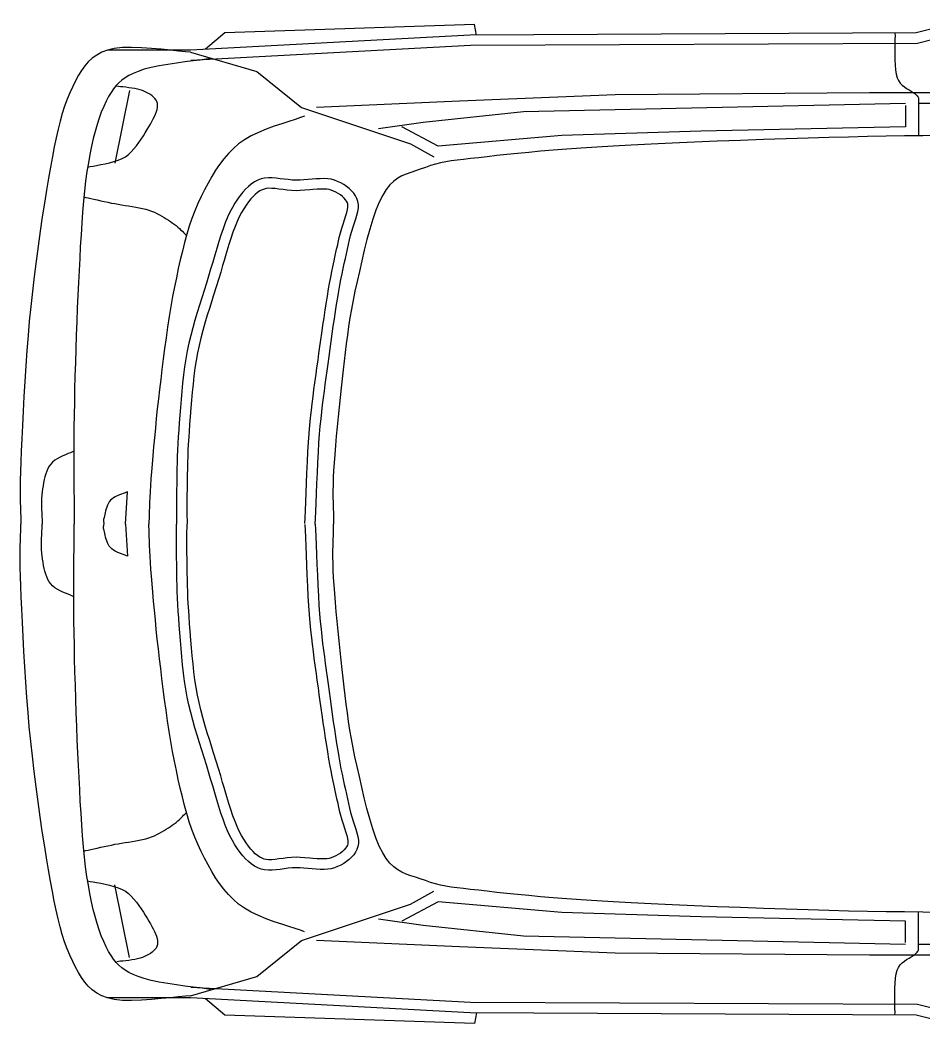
# Model space of a CAD drawing. Header units: millimetres. Extents: x -3289.36 to -3286.25, y 1846.98 to 1848.54.
# Drawn here: x -3289.358 to -3288.062, y 1847.035 to 1848.48 of the extents above; entities that cross this region are included whole.
import ezdxf

# ---------------------------------------------------------------- set-up
doc = ezdxf.new("R2010")
doc.units = ezdxf.units.MM
doc.header["$LTSCALE"] = 10
doc.layers.add('Veículos', color=2, linetype='Continuous')

msp = doc.modelspace()

# ---------------------------------------------------------------- linework, layer by layer
at = {"layer": 'Veículos'}
for p, q in [((-3289.2009, 1848.3787), (-3289.2223, 1848.2747)), ((-3287.2323, 1848.3586), (-3288.0699, 1848.3604)), ((-3289.207, 1847.7572), (-3289.204, 1847.8035)), ((-3289.207, 1847.7572), (-3289.204, 1847.711)), ((-3289.2009, 1847.1357), (-3289.2223, 1847.2398)), ((-3287.2323, 1847.1559), (-3288.0699, 1847.1541))]:
    msp.add_line(p, q, dxfattribs=at)
at = {"layer": 'Veículos', "flags": 128}
for points in [[(-3287.3059, 1848.4614), (-3287.8986, 1848.4583), (-3287.9292, 1848.4767), (-3287.9659, 1848.4797), (-3288.0118, 1848.4767), (-3288.073, 1848.4614), (-3288.7125, 1848.4583), (-3289.1134, 1848.4369), (-3289.2327, 1848.4369)], [(-3288.7034, 1848.4583), (-3288.7064, 1848.4736), (-3289.0644, 1848.4614), (-3289.092, 1848.438)], [(-3287.3059, 1848.4464), (-3287.9027, 1848.4433), (-3287.9339, 1848.462), (-3287.966, 1848.4647), (-3288.0095, 1848.4618), (-3288.0711, 1848.4464), (-3288.7121, 1848.4433), (-3289.113, 1848.4219)], [(-3288.1036, 1848.4612), (-3288.1035, 1848.4572), (-3288.1036, 1848.4519), (-3288.1037, 1848.4454), (-3288.1038, 1848.4383), (-3288.1038, 1848.4307), (-3288.1037, 1848.423), (-3288.1034, 1848.4154), (-3288.1028, 1848.4084), (-3288.1018, 1848.4022), (-3288.1005, 1848.3971), (-3288.0987, 1848.393), (-3288.0962, 1848.3895), (-3288.0933, 1848.3865), (-3288.0901, 1848.3839), (-3288.0868, 1848.3816), (-3288.0834, 1848.3796), (-3288.0802, 1848.3778), (-3288.0773, 1848.3761), (-3288.0749, 1848.3744), (-3288.073, 1848.3726), (-3288.0717, 1848.3711), (-3288.0708, 1848.3699), (-3288.0702, 1848.3691), (-3288.0699, 1848.3685), (-3288.0697, 1848.3679), (-3288.0698, 1848.3672), (-3288.0699, 1848.3662), (-3288.07, 1848.3648), (-3288.07, 1848.3629), (-3288.0699, 1848.3604), (-3288.0698, 1848.3569), (-3288.0697, 1848.3525), (-3288.0697, 1848.3475), (-3288.0697, 1848.342), (-3288.0697, 1848.3363), (-3288.0697, 1848.3308), (-3288.0698, 1848.3255), (-3288.0698, 1848.3207), (-3288.0698, 1848.3168), (-3288.0699, 1848.3138)], [(-3289.1134, 1848.4338), (-3289.1208, 1848.4343), (-3289.1307, 1848.4353), (-3289.1425, 1848.4365), (-3289.1557, 1848.4379), (-3289.1697, 1848.4392), (-3289.184, 1848.4401), (-3289.198, 1848.4406), (-3289.2111, 1848.4403), (-3289.2229, 1848.4392), (-3289.2327, 1848.4369), (-3289.2409, 1848.4336), (-3289.2481, 1848.4297), (-3289.2544, 1848.4252), (-3289.2601, 1848.42), (-3289.2652, 1848.4141), (-3289.2699, 1848.4077), (-3289.2742, 1848.4006), (-3289.2783, 1848.3929), (-3289.2824, 1848.3846), (-3289.2866, 1848.3757), (-3289.2906, 1848.3663), (-3289.2942, 1848.3564), (-3289.2976, 1848.3461), (-3289.3006, 1848.3351), (-3289.3035, 1848.3235), (-3289.3063, 1848.3111), (-3289.3089, 1848.298), (-3289.3116, 1848.284), (-3289.3143, 1848.2691), (-3289.3172, 1848.2533), (-3289.3201, 1848.2361), (-3289.3231, 1848.2175), (-3289.3261, 1848.1978), (-3289.3291, 1848.1771), (-3289.3321, 1848.1557), (-3289.3349, 1848.134), (-3289.3377, 1848.1121), (-3289.3402, 1848.0904), (-3289.3426, 1848.069), (-3289.3447, 1848.0483), (-3289.3466, 1848.0274), (-3289.3483, 1848.0059), (-3289.3499, 1847.9839), (-3289.3513, 1847.9618), (-3289.3526, 1847.94), (-3289.3537, 1847.9188), (-3289.3547, 1847.8985), (-3289.3555, 1847.8794), (-3289.3563, 1847.8619), (-3289.357, 1847.8463), (-3289.3574, 1847.8324), (-3289.3577, 1847.8198), (-3289.3578, 1847.8085), (-3289.3578, 1847.7983), (-3289.3577, 1847.7891), (-3289.3575, 1847.781), (-3289.3573, 1847.7739), (-3289.3571, 1847.7675), (-3289.357, 1847.762), (-3289.357, 1847.7572)], [(-3289.0846, 1848.4246), (-3289.0911, 1848.4237), (-3289.0997, 1848.4225), (-3289.11, 1848.4213), (-3289.1215, 1848.4198), (-3289.1338, 1848.4181), (-3289.1462, 1848.4163), (-3289.1584, 1848.4142), (-3289.1699, 1848.4118), (-3289.1801, 1848.4092), (-3289.1887, 1848.4063), (-3289.1957, 1848.4032), (-3289.2018, 1848.4002), (-3289.2073, 1848.3971), (-3289.2121, 1848.3937), (-3289.2164, 1848.39), (-3289.2203, 1848.3859), (-3289.224, 1848.3813), (-3289.2275, 1848.3761), (-3289.231, 1848.3702), (-3289.2346, 1848.3634), (-3289.2381, 1848.356), (-3289.2415, 1848.3479), (-3289.2446, 1848.3393), (-3289.2476, 1848.33), (-3289.2504, 1848.3202), (-3289.2531, 1848.3098), (-3289.2555, 1848.2989), (-3289.2579, 1848.2873), (-3289.26, 1848.2752), (-3289.2621, 1848.2625), (-3289.264, 1848.249), (-3289.2656, 1848.2348), (-3289.2671, 1848.22), (-3289.2684, 1848.2045), (-3289.2695, 1848.1884), (-3289.2706, 1848.172), (-3289.2716, 1848.1552), (-3289.2725, 1848.1381), (-3289.2734, 1848.1208), (-3289.2743, 1848.1033), (-3289.2752, 1848.0855), (-3289.276, 1848.0668), (-3289.2768, 1848.0476), (-3289.2775, 1848.0281), (-3289.2782, 1848.0083), (-3289.2787, 1847.9886), (-3289.2793, 1847.969), (-3289.2797, 1847.9499), (-3289.2801, 1847.9314), (-3289.2805, 1847.9136), (-3289.2807, 1847.8959), (-3289.2808, 1847.8777), (-3289.2809, 1847.8593), (-3289.2809, 1847.8412), (-3289.2808, 1847.8236), (-3289.2807, 1847.8069), (-3289.2806, 1847.7916), (-3289.2805, 1847.778), (-3289.2805, 1847.7664), (-3289.2805, 1847.7572)], [(-3289.1134, 1848.4338), (-3289.0185, 1848.4063), (-3288.9543, 1848.3543), (-3288.7982, 1848.3022), (-3288.7646, 1848.2839)], [(-3289.2611, 1848.2689), (-3289.2577, 1848.2697), (-3289.2534, 1848.2705), (-3289.2482, 1848.2714), (-3289.2423, 1848.2725), (-3289.2361, 1848.2737), (-3289.2298, 1848.2752), (-3289.2234, 1848.2769), (-3289.2174, 1848.2789), (-3289.2118, 1848.2812), (-3289.207, 1848.2839), (-3289.2027, 1848.2871), (-3289.1986, 1848.2908), (-3289.1947, 1848.295), (-3289.1911, 1848.2994), (-3289.1876, 1848.3041), (-3289.1843, 1848.3089), (-3289.1812, 1848.3137), (-3289.1784, 1848.3183), (-3289.1758, 1848.3227), (-3289.1734, 1848.3267), (-3289.1711, 1848.3305), (-3289.169, 1848.3343), (-3289.167, 1848.338), (-3289.1653, 1848.3416), (-3289.1638, 1848.3451), (-3289.1626, 1848.3485), (-3289.1616, 1848.3517), (-3289.1611, 1848.3548), (-3289.1609, 1848.3577), (-3289.1611, 1848.3604), (-3289.1618, 1848.3629), (-3289.163, 1848.3652), (-3289.1646, 1848.3674), (-3289.1665, 1848.3694), (-3289.1688, 1848.3713), (-3289.1712, 1848.373), (-3289.1739, 1848.3746), (-3289.1767, 1848.3761), (-3289.1796, 1848.3775), (-3289.1825, 1848.3787), (-3289.1857, 1848.3799), (-3289.1895, 1848.3808), (-3289.1936, 1848.3817), (-3289.1979, 1848.3824), (-3289.2022, 1848.3829), (-3289.2065, 1848.3834), (-3289.2105, 1848.3839), (-3289.214, 1848.3842), (-3289.217, 1848.3846), (-3289.2193, 1848.3849)], [(-3287.1795, 1848.3696), (-3287.5344, 1848.3726), (-3287.9139, 1848.3757), (-3288.1403, 1848.3757), (-3288.5045, 1848.3726), (-3288.7278, 1848.3634), (-3288.9329, 1848.3543)], [(-3288.0883, 1848.3604), (-3288.636, 1848.3481), (-3288.7799, 1848.3328), (-3288.8441, 1848.3237)], [(-3288.0883, 1848.3573), (-3288.0883, 1848.3267), (-3288.3821, 1848.3206), (-3288.581, 1848.3145), (-3288.7584, 1848.2992), (-3288.8105, 1848.3267)], [(-3288.95, 1848.342), (-3288.9558, 1848.3399), (-3288.9635, 1848.3373), (-3288.9726, 1848.3345), (-3288.9828, 1848.3312), (-3288.9938, 1848.3275), (-3289.005, 1848.3234), (-3289.0161, 1848.3188), (-3289.0267, 1848.3138), (-3289.0364, 1848.3083), (-3289.0448, 1848.3022), (-3289.0522, 1848.2957), (-3289.0592, 1848.2886), (-3289.0657, 1848.281), (-3289.0719, 1848.2729), (-3289.0777, 1848.2644), (-3289.0832, 1848.2555), (-3289.0885, 1848.2462), (-3289.0935, 1848.2366), (-3289.0983, 1848.2267), (-3289.103, 1848.2166), (-3289.1074, 1848.2061), (-3289.1115, 1848.1953), (-3289.1153, 1848.1841), (-3289.1188, 1848.1726), (-3289.1221, 1848.1607), (-3289.1252, 1848.1486), (-3289.1282, 1848.1361), (-3289.1311, 1848.1234), (-3289.1339, 1848.1104), (-3289.1366, 1848.0972), (-3289.1393, 1848.0836), (-3289.1418, 1848.0693), (-3289.1442, 1848.0546), (-3289.1465, 1848.0396), (-3289.1487, 1848.0244), (-3289.1507, 1848.0091), (-3289.1527, 1847.9939), (-3289.1545, 1847.979), (-3289.1563, 1847.9644), (-3289.1581, 1847.9503), (-3289.1597, 1847.9365), (-3289.1612, 1847.9224), (-3289.1627, 1847.9084), (-3289.164, 1847.8945), (-3289.1653, 1847.8809), (-3289.1665, 1847.8677), (-3289.1676, 1847.8551), (-3289.1686, 1847.8431), (-3289.1695, 1847.832), (-3289.1703, 1847.8218), (-3289.171, 1847.8125), (-3289.1715, 1847.8038), (-3289.172, 1847.7957), (-3289.1723, 1847.7883), (-3289.1726, 1847.7815), (-3289.1728, 1847.7754), (-3289.1729, 1847.7699), (-3289.1731, 1847.765), (-3289.1732, 1847.7608), (-3289.1734, 1847.7572)], [(-3288.038, 1848.3141), (-3288.0638, 1848.3139), (-3288.0898, 1848.3136), (-3288.116, 1848.3132), (-3288.1428, 1848.3127), (-3288.1702, 1848.3121), (-3288.1985, 1848.3114), (-3288.2282, 1848.3106), (-3288.2596, 1848.3096), (-3288.2921, 1848.3085), (-3288.3252, 1848.3073), (-3288.3583, 1848.3061), (-3288.3911, 1848.3047), (-3288.4229, 1848.3034), (-3288.4532, 1848.302), (-3288.4816, 1848.3006), (-3288.5075, 1848.2992), (-3288.5312, 1848.2978), (-3288.5533, 1848.2963), (-3288.574, 1848.2948), (-3288.5934, 1848.2933), (-3288.6116, 1848.2917), (-3288.6286, 1848.2901), (-3288.6447, 1848.2886), (-3288.6599, 1848.287), (-3288.6743, 1848.2854), (-3288.6881, 1848.2839), (-3288.7008, 1848.2825), (-3288.7121, 1848.2812), (-3288.7223, 1848.2801), (-3288.7315, 1848.2789), (-3288.7399, 1848.2778), (-3288.7477, 1848.2765), (-3288.7551, 1848.275), (-3288.7623, 1848.2732), (-3288.7694, 1848.2711), (-3288.7768, 1848.2686), (-3288.7841, 1848.266), (-3288.7911, 1848.2638), (-3288.7978, 1848.2615), (-3288.8043, 1848.2591), (-3288.8105, 1848.2563), (-3288.8164, 1848.2529), (-3288.8221, 1848.2487), (-3288.8276, 1848.2434), (-3288.8329, 1848.2369), (-3288.838, 1848.2288), (-3288.8429, 1848.2189), (-3288.8477, 1848.2073), (-3288.8522, 1848.1943), (-3288.8565, 1848.1802), (-3288.8606, 1848.1653), (-3288.8644, 1848.15), (-3288.8681, 1848.1346), (-3288.8715, 1848.1194), (-3288.8748, 1848.1048), (-3288.8778, 1848.0911), (-3288.8805, 1848.0781), (-3288.8829, 1848.0653), (-3288.885, 1848.0528), (-3288.887, 1848.0403), (-3288.8887, 1848.028), (-3288.8903, 1848.0157), (-3288.8917, 1848.0033), (-3288.8932, 1847.9909), (-3288.8946, 1847.9784), (-3288.8961, 1847.9656), (-3288.8977, 1847.9525), (-3288.8992, 1847.9388), (-3288.9006, 1847.9249), (-3288.9021, 1847.9108), (-3288.9034, 1847.8968), (-3288.9046, 1847.883), (-3288.9058, 1847.8697), (-3288.9068, 1847.857), (-3288.9077, 1847.845), (-3288.9084, 1847.8341), (-3288.9089, 1847.8238), (-3288.9092, 1847.814), (-3288.9093, 1847.8046), (-3288.9093, 1847.7957), (-3288.9091, 1847.7874), (-3288.909, 1847.7798), (-3288.9088, 1847.7729), (-3288.9086, 1847.7668), (-3288.9084, 1847.7616), (-3288.9084, 1847.7572)], [(-3288.9347, 1847.7572), (-3288.9343, 1847.765), (-3288.9339, 1847.7752), (-3288.9335, 1847.7873), (-3288.933, 1847.8008), (-3288.9324, 1847.8153), (-3288.9317, 1847.8304), (-3288.931, 1847.8454), (-3288.9303, 1847.86), (-3288.9294, 1847.8737), (-3288.9286, 1847.8861), (-3288.9276, 1847.8973), (-3288.9265, 1847.908), (-3288.9254, 1847.9183), (-3288.9242, 1847.9283), (-3288.923, 1847.9381), (-3288.9217, 1847.9478), (-3288.9204, 1847.9574), (-3288.9191, 1847.9671), (-3288.9177, 1847.977), (-3288.9163, 1847.9871), (-3288.9149, 1847.9975), (-3288.9134, 1848.0082), (-3288.9119, 1848.019), (-3288.9104, 1848.0299), (-3288.9089, 1848.0408), (-3288.9073, 1848.0515), (-3288.9057, 1848.062), (-3288.9041, 1848.0722), (-3288.9026, 1848.0819), (-3288.901, 1848.0911), (-3288.8995, 1848.0998), (-3288.8979, 1848.108), (-3288.8963, 1848.116), (-3288.8947, 1848.1236), (-3288.8932, 1848.1309), (-3288.8916, 1848.138), (-3288.8901, 1848.1448), (-3288.8886, 1848.1515), (-3288.8871, 1848.1581), (-3288.8857, 1848.1645), (-3288.8842, 1848.1709), (-3288.8823, 1848.1771), (-3288.8804, 1848.1832), (-3288.8784, 1848.1891), (-3288.8765, 1848.1948), (-3288.8749, 1848.2002), (-3288.8737, 1848.2055), (-3288.8729, 1848.2105), (-3288.8728, 1848.2152), (-3288.8735, 1848.2196), (-3288.8749, 1848.2238), (-3288.8769, 1848.2278), (-3288.8795, 1848.2316), (-3288.8826, 1848.2351), (-3288.8861, 1848.2384), (-3288.8899, 1848.2414), (-3288.894, 1848.2441), (-3288.8983, 1848.2465), (-3288.9027, 1848.2485), (-3288.9071, 1848.2502), (-3288.9118, 1848.2515), (-3288.9168, 1848.2522), (-3288.9221, 1848.2525), (-3288.9276, 1848.2524), (-3288.9333, 1848.2521), (-3288.9391, 1848.2517), (-3288.945, 1848.2512), (-3288.9509, 1848.2507), (-3288.9566, 1848.2504), (-3288.9622, 1848.2502), (-3288.9678, 1848.2504), (-3288.9735, 1848.251), (-3288.9792, 1848.2517), (-3288.985, 1848.2524), (-3288.9907, 1848.2531), (-3288.9964, 1848.2535), (-3289.0019, 1848.2536), (-3289.0073, 1848.2532), (-3289.0124, 1848.2521), (-3289.0173, 1848.2502), (-3289.0219, 1848.2477), (-3289.0264, 1848.2447), (-3289.0306, 1848.2413), (-3289.0347, 1848.2374), (-3289.0387, 1848.233), (-3289.0426, 1848.2282), (-3289.0463, 1848.2229), (-3289.0499, 1848.2172), (-3289.0535, 1848.211), (-3289.0571, 1848.2043), (-3289.0605, 1848.1971), (-3289.0638, 1848.1891), (-3289.0669, 1848.1806), (-3289.07, 1848.1716), (-3289.0729, 1848.1622), (-3289.0759, 1848.1525), (-3289.0788, 1848.1426), (-3289.0817, 1848.1326), (-3289.0847, 1848.1225), (-3289.0877, 1848.1125), (-3289.0908, 1848.1025), (-3289.0941, 1848.0922), (-3289.0974, 1848.0817), (-3289.1008, 1848.0711), (-3289.1041, 1848.0603), (-3289.1074, 1848.0494), (-3289.1104, 1848.0385), (-3289.1133, 1848.0275), (-3289.116, 1848.0164), (-3289.1183, 1848.0054), (-3289.1203, 1847.9942), (-3289.122, 1847.9827), (-3289.1236, 1847.971), (-3289.1249, 1847.9593), (-3289.1261, 1847.9475), (-3289.1272, 1847.9358), (-3289.1281, 1847.9243), (-3289.1289, 1847.9132), (-3289.1297, 1847.9024), (-3289.1305, 1847.8922), (-3289.1312, 1847.8824), (-3289.1318, 1847.8727), (-3289.1322, 1847.8633), (-3289.1325, 1847.8542), (-3289.1328, 1847.8454), (-3289.133, 1847.8368), (-3289.1332, 1847.8287), (-3289.1333, 1847.8209), (-3289.1334, 1847.8135), (-3289.1336, 1847.8065), (-3289.1337, 1847.7999), (-3289.1338, 1847.7935), (-3289.1338, 1847.7875), (-3289.1338, 1847.7818), (-3289.1338, 1847.7765), (-3289.1337, 1847.7717), (-3289.1337, 1847.7673), (-3289.1336, 1847.7634), (-3289.1336, 1847.76), (-3289.1336, 1847.7572)], [(-3288.9497, 1847.7579), (-3288.9493, 1847.7662), (-3288.9489, 1847.7764), (-3288.9484, 1847.7889), (-3288.9479, 1847.8019), (-3288.9473, 1847.8166), (-3288.9468, 1847.8295), (-3288.946, 1847.8469), (-3288.9453, 1847.8606), (-3288.9444, 1847.8748), (-3288.9435, 1847.8871), (-3288.9425, 1847.8991), (-3288.9415, 1847.9093), (-3288.9403, 1847.9206), (-3288.9392, 1847.9297), (-3288.9379, 1847.9401), (-3288.9366, 1847.9499), (-3288.9353, 1847.9595), (-3288.9335, 1847.9721), (-3288.9323, 1847.9811), (-3288.9308, 1847.992), (-3288.9295, 1848.0017), (-3288.9281, 1848.0118), (-3288.9272, 1848.0182), (-3288.9249, 1848.0343), (-3288.9238, 1848.0422), (-3288.9222, 1848.053), (-3288.9205, 1848.0645), (-3288.9188, 1848.0751), (-3288.9174, 1848.0839), (-3288.9157, 1848.0944), (-3288.9143, 1848.102), (-3288.9126, 1848.111), (-3288.911, 1848.1193), (-3288.9095, 1848.1261), (-3288.9077, 1848.1348), (-3288.9066, 1848.1398), (-3288.9041, 1848.1511), (-3288.9026, 1848.1575), (-3288.9019, 1848.1609), (-3288.9003, 1848.1679), (-3288.8986, 1848.1748), (-3288.8966, 1848.1816), (-3288.8948, 1848.1872), (-3288.8928, 1848.1933), (-3288.8908, 1848.1995), (-3288.8894, 1848.204), (-3288.8884, 1848.2083), (-3288.8879, 1848.2117), (-3288.8879, 1848.2143), (-3288.8881, 1848.2161), (-3288.8887, 1848.2179), (-3288.8899, 1848.2202), (-3288.8913, 1848.2223), (-3288.8934, 1848.2246), (-3288.8959, 1848.227), (-3288.8987, 1848.2292), (-3288.9018, 1848.2312), (-3288.9051, 1848.2331), (-3288.9086, 1848.2347), (-3288.9118, 1848.2359), (-3288.9147, 1848.2367), (-3288.9183, 1848.2372), (-3288.9225, 1848.2375), (-3288.9272, 1848.2374), (-3288.9322, 1848.2372), (-3288.9381, 1848.2367), (-3288.9426, 1848.2363), (-3288.9496, 1848.2358), (-3288.9562, 1848.2354), (-3288.9623, 1848.2352), (-3288.9688, 1848.2355), (-3288.9751, 1848.236), (-3288.9806, 1848.2367), (-3288.9868, 1848.2375), (-3288.9923, 1848.2382), (-3288.9969, 1848.2385), (-3289.0014, 1848.2386), (-3289.0051, 1848.2383), (-3289.0082, 1848.2376), (-3289.011, 1848.2365), (-3289.0141, 1848.2349), (-3289.0174, 1848.2327), (-3289.0208, 1848.2299), (-3289.024, 1848.2269), (-3289.0273, 1848.2233), (-3289.0306, 1848.2192), (-3289.0338, 1848.2145), (-3289.0371, 1848.2094), (-3289.0404, 1848.2038), (-3289.0437, 1848.1975), (-3289.0468, 1848.1909), (-3289.0497, 1848.1839), (-3289.0528, 1848.1756), (-3289.0558, 1848.1667), (-3289.0585, 1848.1581), (-3289.0615, 1848.1484), (-3289.0653, 1848.1352), (-3289.0675, 1848.1278), (-3289.0703, 1848.1183), (-3289.0734, 1848.1078), (-3289.0763, 1848.0987), (-3289.0809, 1848.0841), (-3289.0831, 1848.0774), (-3289.0866, 1848.0661), (-3289.0895, 1848.0567), (-3289.093, 1848.045), (-3289.0959, 1848.0347), (-3289.0988, 1848.0237), (-3289.1013, 1848.0132), (-3289.1035, 1848.0026), (-3289.1055, 1847.9917), (-3289.1072, 1847.9805), (-3289.1087, 1847.969), (-3289.11, 1847.9576), (-3289.1112, 1847.9463), (-3289.1122, 1847.9347), (-3289.1131, 1847.9236), (-3289.1141, 1847.9107), (-3289.1149, 1847.9003), (-3289.1156, 1847.8901), (-3289.1162, 1847.882), (-3289.1168, 1847.8712), (-3289.1172, 1847.8632), (-3289.1176, 1847.8532), (-3289.1178, 1847.8462), (-3289.118, 1847.8362), (-3289.1182, 1847.8282), (-3289.1183, 1847.8203), (-3289.1184, 1847.8129), (-3289.1186, 1847.8059), (-3289.1187, 1847.7995), (-3289.1188, 1847.7933), (-3289.1188, 1847.7874), (-3289.1188, 1847.7819), (-3289.1188, 1847.7768), (-3289.1187, 1847.772), (-3289.1187, 1847.7676), (-3289.1186, 1847.7637), (-3289.1186, 1847.7602), (-3289.1186, 1847.7573)], [(-3289.2665, 1848.2262), (-3289.2639, 1848.2256), (-3289.2605, 1848.2249), (-3289.2566, 1848.224), (-3289.2522, 1848.223), (-3289.2474, 1848.2219), (-3289.2424, 1848.2208), (-3289.2373, 1848.2197), (-3289.2322, 1848.2186), (-3289.2271, 1848.2175), (-3289.2223, 1848.2166), (-3289.2175, 1848.2157), (-3289.2126, 1848.2148), (-3289.2075, 1848.2141), (-3289.2023, 1848.2133), (-3289.1972, 1848.2125), (-3289.1921, 1848.2117), (-3289.1871, 1848.2108), (-3289.1822, 1848.2098), (-3289.1776, 1848.2087), (-3289.1734, 1848.2074), (-3289.1693, 1848.2059), (-3289.1654, 1848.2043), (-3289.1617, 1848.2025), (-3289.1582, 1848.2007), (-3289.1547, 1848.1988), (-3289.1515, 1848.1968), (-3289.1483, 1848.1948), (-3289.1453, 1848.1928), (-3289.1425, 1848.1909), (-3289.1397, 1848.189), (-3289.137, 1848.1871), (-3289.1344, 1848.1851), (-3289.1319, 1848.183), (-3289.1296, 1848.1809), (-3289.1274, 1848.1788), (-3289.1253, 1848.1769), (-3289.1235, 1848.175), (-3289.1218, 1848.1734), (-3289.1204, 1848.172), (-3289.1192, 1848.1709)], [(-3289.2809, 1847.8616), (-3289.283, 1847.8606), (-3289.2857, 1847.8594), (-3289.2891, 1847.8581), (-3289.2928, 1847.8566), (-3289.2967, 1847.8549), (-3289.3007, 1847.853), (-3289.3046, 1847.8509), (-3289.3083, 1847.8486), (-3289.3115, 1847.846), (-3289.3141, 1847.8432), (-3289.3162, 1847.8402), (-3289.3181, 1847.8368), (-3289.3197, 1847.8331), (-3289.3211, 1847.8292), (-3289.3223, 1847.8251), (-3289.3233, 1847.8209), (-3289.3242, 1847.8165), (-3289.325, 1847.8122), (-3289.3257, 1847.8078), (-3289.3264, 1847.8035), (-3289.3268, 1847.7989), (-3289.3271, 1847.7939), (-3289.3272, 1847.7886), (-3289.3272, 1847.7832), (-3289.3271, 1847.7779), (-3289.3269, 1847.7727), (-3289.3267, 1847.7679), (-3289.3265, 1847.7636), (-3289.3264, 1847.76), (-3289.3264, 1847.7572)], [(-3289.204, 1847.8035), (-3289.2055, 1847.8028), (-3289.2075, 1847.802), (-3289.21, 1847.8011), (-3289.2127, 1847.8), (-3289.2156, 1847.7989), (-3289.2186, 1847.7976), (-3289.2214, 1847.7962), (-3289.2241, 1847.7946), (-3289.2265, 1847.793), (-3289.2284, 1847.7912), (-3289.23, 1847.7892), (-3289.2314, 1847.7869), (-3289.2326, 1847.7843), (-3289.2336, 1847.7816), (-3289.2346, 1847.7788), (-3289.2353, 1847.776), (-3289.236, 1847.7734), (-3289.2366, 1847.7709), (-3289.2371, 1847.7686), (-3289.2376, 1847.7667), (-3289.238, 1847.7651), (-3289.2382, 1847.7637), (-3289.2383, 1847.7625), (-3289.2383, 1847.7614), (-3289.2382, 1847.7605), (-3289.2381, 1847.7596), (-3289.2379, 1847.7589), (-3289.2378, 1847.7583), (-3289.2377, 1847.7577), (-3289.2376, 1847.7572)], [(-3289.1134, 1847.0807), (-3289.1208, 1847.0802), (-3289.1307, 1847.0792), (-3289.1425, 1847.0779), (-3289.1557, 1847.0766), (-3289.1697, 1847.0753), (-3289.184, 1847.0743), (-3289.198, 1847.0739), (-3289.2111, 1847.0741), (-3289.2229, 1847.0753), (-3289.2327, 1847.0776), (-3289.2409, 1847.0808), (-3289.2481, 1847.0847), (-3289.2544, 1847.0893), (-3289.2601, 1847.0945), (-3289.2652, 1847.1003), (-3289.2699, 1847.1068), (-3289.2742, 1847.1139), (-3289.2783, 1847.1216), (-3289.2824, 1847.1299), (-3289.2866, 1847.1388), (-3289.2906, 1847.1482), (-3289.2942, 1847.158), (-3289.2976, 1847.1684), (-3289.3006, 1847.1794), (-3289.3035, 1847.191), (-3289.3063, 1847.2033), (-3289.3089, 1847.2165), (-3289.3116, 1847.2304), (-3289.3143, 1847.2453), (-3289.3172, 1847.2612), (-3289.3201, 1847.2784), (-3289.3231, 1847.297), (-3289.3261, 1847.3167), (-3289.3291, 1847.3374), (-3289.3321, 1847.3587), (-3289.3349, 1847.3805), (-3289.3377, 1847.4023), (-3289.3402, 1847.4241), (-3289.3426, 1847.4455), (-3289.3447, 1847.4662), (-3289.3466, 1847.487), (-3289.3483, 1847.5086), (-3289.3499, 1847.5306), (-3289.3513, 1847.5526), (-3289.3526, 1847.5744), (-3289.3537, 1847.5957), (-3289.3547, 1847.616), (-3289.3555, 1847.6351), (-3289.3563, 1847.6526), (-3289.357, 1847.6682), (-3289.3574, 1847.682), (-3289.3577, 1847.6946), (-3289.3578, 1847.706), (-3289.3578, 1847.7162), (-3289.3577, 1847.7253), (-3289.3575, 1847.7334), (-3289.3573, 1847.7406), (-3289.3571, 1847.7469), (-3289.357, 1847.7524), (-3289.357, 1847.7572)], [(-3289.2809, 1847.6529), (-3289.283, 1847.6539), (-3289.2857, 1847.655), (-3289.2891, 1847.6564), (-3289.2928, 1847.6579), (-3289.2967, 1847.6596), (-3289.3007, 1847.6615), (-3289.3046, 1847.6636), (-3289.3083, 1847.6659), (-3289.3115, 1847.6684), (-3289.3141, 1847.6712), (-3289.3162, 1847.6743), (-3289.3181, 1847.6777), (-3289.3197, 1847.6814), (-3289.3211, 1847.6853), (-3289.3223, 1847.6894), (-3289.3233, 1847.6936), (-3289.3242, 1847.6979), (-3289.325, 1847.7023), (-3289.3257, 1847.7067), (-3289.3264, 1847.711), (-3289.3268, 1847.7156), (-3289.3271, 1847.7206), (-3289.3272, 1847.7259), (-3289.3272, 1847.7313), (-3289.3271, 1847.7366), (-3289.3269, 1847.7418), (-3289.3267, 1847.7466), (-3289.3265, 1847.7508), (-3289.3264, 1847.7545), (-3289.3264, 1847.7572)], [(-3289.0846, 1847.0898), (-3289.0911, 1847.0908), (-3289.0997, 1847.0919), (-3289.11, 1847.0932), (-3289.1215, 1847.0947), (-3289.1338, 1847.0963), (-3289.1462, 1847.0982), (-3289.1584, 1847.1003), (-3289.1699, 1847.1027), (-3289.1801, 1847.1053), (-3289.1887, 1847.1082), (-3289.1957, 1847.1112), (-3289.2018, 1847.1143), (-3289.2073, 1847.1174), (-3289.2121, 1847.1208), (-3289.2164, 1847.1244), (-3289.2203, 1847.1285), (-3289.224, 1847.1331), (-3289.2275, 1847.1383), (-3289.231, 1847.1443), (-3289.2346, 1847.151), (-3289.2381, 1847.1585), (-3289.2415, 1847.1666), (-3289.2446, 1847.1752), (-3289.2476, 1847.1844), (-3289.2504, 1847.1943), (-3289.2531, 1847.2046), (-3289.2555, 1847.2156), (-3289.2579, 1847.2272), (-3289.26, 1847.2393), (-3289.2621, 1847.252), (-3289.264, 1847.2654), (-3289.2656, 1847.2796), (-3289.2671, 1847.2945), (-3289.2684, 1847.31), (-3289.2695, 1847.326), (-3289.2706, 1847.3425), (-3289.2716, 1847.3593), (-3289.2725, 1847.3764), (-3289.2734, 1847.3937), (-3289.2743, 1847.4111), (-3289.2752, 1847.429), (-3289.276, 1847.4476), (-3289.2768, 1847.4668), (-3289.2775, 1847.4864), (-3289.2782, 1847.5062), (-3289.2787, 1847.5259), (-3289.2793, 1847.5454), (-3289.2797, 1847.5646), (-3289.2801, 1847.5831), (-3289.2805, 1847.6009), (-3289.2807, 1847.6185), (-3289.2808, 1847.6368), (-3289.2809, 1847.6551), (-3289.2809, 1847.6733), (-3289.2808, 1847.6909), (-3289.2807, 1847.7075), (-3289.2806, 1847.7229), (-3289.2805, 1847.7365), (-3289.2805, 1847.7481), (-3289.2805, 1847.7572)], [(-3289.204, 1847.711), (-3289.2055, 1847.7117), (-3289.2075, 1847.7125), (-3289.21, 1847.7134), (-3289.2127, 1847.7144), (-3289.2156, 1847.7156), (-3289.2186, 1847.7169), (-3289.2214, 1847.7183), (-3289.2241, 1847.7198), (-3289.2265, 1847.7215), (-3289.2284, 1847.7233), (-3289.23, 1847.7253), (-3289.2314, 1847.7276), (-3289.2326, 1847.7302), (-3289.2336, 1847.7329), (-3289.2346, 1847.7357), (-3289.2353, 1847.7384), (-3289.236, 1847.7411), (-3289.2366, 1847.7436), (-3289.2371, 1847.7458), (-3289.2376, 1847.7477), (-3289.238, 1847.7493), (-3289.2382, 1847.7507), (-3289.2383, 1847.752), (-3289.2383, 1847.7531), (-3289.2382, 1847.754), (-3289.2381, 1847.7548), (-3289.2379, 1847.7556), (-3289.2378, 1847.7562), (-3289.2377, 1847.7567), (-3289.2376, 1847.7572)], [(-3288.95, 1847.1725), (-3288.9558, 1847.1746), (-3288.9635, 1847.1771), (-3288.9726, 1847.18), (-3288.9828, 1847.1833), (-3288.9938, 1847.187), (-3289.005, 1847.1911), (-3289.0161, 1847.1957), (-3289.0267, 1847.2007), (-3289.0364, 1847.2062), (-3289.0448, 1847.2122), (-3289.0522, 1847.2188), (-3289.0592, 1847.2259), (-3289.0657, 1847.2335), (-3289.0719, 1847.2416), (-3289.0777, 1847.2501), (-3289.0832, 1847.259), (-3289.0885, 1847.2683), (-3289.0935, 1847.2779), (-3289.0983, 1847.2878), (-3289.103, 1847.2979), (-3289.1074, 1847.3084), (-3289.1115, 1847.3192), (-3289.1153, 1847.3304), (-3289.1188, 1847.3419), (-3289.1221, 1847.3538), (-3289.1252, 1847.3659), (-3289.1282, 1847.3784), (-3289.1311, 1847.3911), (-3289.1339, 1847.404), (-3289.1366, 1847.4173), (-3289.1393, 1847.4309), (-3289.1418, 1847.4452), (-3289.1442, 1847.4599), (-3289.1465, 1847.4749), (-3289.1487, 1847.4901), (-3289.1507, 1847.5054), (-3289.1527, 1847.5205), (-3289.1545, 1847.5355), (-3289.1563, 1847.5501), (-3289.1581, 1847.5641), (-3289.1597, 1847.578), (-3289.1612, 1847.592), (-3289.1627, 1847.606), (-3289.164, 1847.6199), (-3289.1653, 1847.6335), (-3289.1665, 1847.6467), (-3289.1676, 1847.6594), (-3289.1686, 1847.6713), (-3289.1695, 1847.6825), (-3289.1703, 1847.6927), (-3289.171, 1847.702), (-3289.1715, 1847.7107), (-3289.172, 1847.7188), (-3289.1723, 1847.7262), (-3289.1726, 1847.733), (-3289.1728, 1847.7391), (-3289.1729, 1847.7446), (-3289.1731, 1847.7495), (-3289.1732, 1847.7537), (-3289.1734, 1847.7572)], [(-3288.9347, 1847.7572), (-3288.9343, 1847.7494), (-3288.9339, 1847.7393), (-3288.9335, 1847.7272), (-3288.933, 1847.7136), (-3288.9324, 1847.6991), (-3288.9317, 1847.6841), (-3288.931, 1847.6691), (-3288.9303, 1847.6544), (-3288.9294, 1847.6407), (-3288.9286, 1847.6284), (-3288.9276, 1847.6172), (-3288.9265, 1847.6065), (-3288.9254, 1847.5961), (-3288.9242, 1847.5861), (-3288.923, 1847.5764), (-3288.9217, 1847.5667), (-3288.9204, 1847.5571), (-3288.9191, 1847.5474), (-3288.9177, 1847.5375), (-3288.9163, 1847.5274), (-3288.9149, 1847.517), (-3288.9134, 1847.5063), (-3288.9119, 1847.4955), (-3288.9104, 1847.4845), (-3288.9089, 1847.4737), (-3288.9073, 1847.4629), (-3288.9057, 1847.4524), (-3288.9041, 1847.4423), (-3288.9026, 1847.4325), (-3288.901, 1847.4234), (-3288.8995, 1847.4147), (-3288.8979, 1847.4064), (-3288.8963, 1847.3985), (-3288.8947, 1847.3909), (-3288.8932, 1847.3836), (-3288.8916, 1847.3765), (-3288.8901, 1847.3696), (-3288.8886, 1847.363), (-3288.8871, 1847.3564), (-3288.8857, 1847.3499), (-3288.8842, 1847.3436), (-3288.8823, 1847.3373), (-3288.8804, 1847.3313), (-3288.8784, 1847.3254), (-3288.8765, 1847.3197), (-3288.8749, 1847.3142), (-3288.8737, 1847.309), (-3288.8729, 1847.304), (-3288.8728, 1847.2993), (-3288.8735, 1847.2949), (-3288.8749, 1847.2907), (-3288.8769, 1847.2867), (-3288.8795, 1847.2829), (-3288.8826, 1847.2794), (-3288.8861, 1847.2761), (-3288.8899, 1847.2731), (-3288.894, 1847.2704), (-3288.8983, 1847.268), (-3288.9027, 1847.266), (-3288.9071, 1847.2643), (-3288.9118, 1847.263), (-3288.9168, 1847.2623), (-3288.9221, 1847.262), (-3288.9276, 1847.262), (-3288.9333, 1847.2623), (-3288.9391, 1847.2628), (-3288.945, 1847.2633), (-3288.9509, 1847.2638), (-3288.9566, 1847.2641), (-3288.9622, 1847.2643), (-3288.9678, 1847.264), (-3288.9735, 1847.2635), (-3288.9792, 1847.2628), (-3288.985, 1847.262), (-3288.9907, 1847.2614), (-3288.9964, 1847.2609), (-3289.0019, 1847.2609), (-3289.0073, 1847.2613), (-3289.0124, 1847.2624), (-3289.0173, 1847.2643), (-3289.0219, 1847.2668), (-3289.0264, 1847.2698), (-3289.0306, 1847.2732), (-3289.0347, 1847.2771), (-3289.0387, 1847.2815), (-3289.0426, 1847.2863), (-3289.0463, 1847.2916), (-3289.0499, 1847.2973), (-3289.0535, 1847.3035), (-3289.0571, 1847.3102), (-3289.0605, 1847.3174), (-3289.0638, 1847.3253), (-3289.0669, 1847.3338), (-3289.07, 1847.3428), (-3289.0729, 1847.3522), (-3289.0759, 1847.3619), (-3289.0788, 1847.3718), (-3289.0817, 1847.3819), (-3289.0847, 1847.3919), (-3289.0877, 1847.402), (-3289.0908, 1847.412), (-3289.0941, 1847.4223), (-3289.0974, 1847.4328), (-3289.1008, 1847.4434), (-3289.1041, 1847.4542), (-3289.1074, 1847.465), (-3289.1104, 1847.476), (-3289.1133, 1847.487), (-3289.116, 1847.498), (-3289.1183, 1847.5091), (-3289.1203, 1847.5202), (-3289.122, 1847.5317), (-3289.1236, 1847.5434), (-3289.1249, 1847.5552), (-3289.1261, 1847.567), (-3289.1272, 1847.5787), (-3289.1281, 1847.5901), (-3289.1289, 1847.6013), (-3289.1297, 1847.612), (-3289.1305, 1847.6223), (-3289.1312, 1847.6321), (-3289.1318, 1847.6418), (-3289.1322, 1847.6511), (-3289.1325, 1847.6603), (-3289.1328, 1847.6691), (-3289.133, 1847.6776), (-3289.1332, 1847.6858), (-3289.1333, 1847.6936), (-3289.1334, 1847.701), (-3289.1336, 1847.708), (-3289.1337, 1847.7146), (-3289.1338, 1847.7209), (-3289.1338, 1847.727), (-3289.1338, 1847.7326), (-3289.1338, 1847.7379), (-3289.1337, 1847.7428), (-3289.1337, 1847.7472), (-3289.1336, 1847.7511), (-3289.1336, 1847.7545), (-3289.1336, 1847.7572)], [(-3288.9497, 1847.7566), (-3288.9493, 1847.7482), (-3288.9489, 1847.7381), (-3288.9484, 1847.7255), (-3288.9479, 1847.7125), (-3288.9473, 1847.6979), (-3288.9468, 1847.6849), (-3288.946, 1847.6676), (-3288.9453, 1847.6539), (-3288.9444, 1847.6397), (-3288.9435, 1847.6274), (-3288.9425, 1847.6154), (-3288.9415, 1847.6051), (-3288.9403, 1847.5938), (-3288.9392, 1847.5848), (-3288.9379, 1847.5744), (-3288.9366, 1847.5645), (-3288.9353, 1847.555), (-3288.9335, 1847.5424), (-3288.9323, 1847.5334), (-3288.9308, 1847.5225), (-3288.9295, 1847.5128), (-3288.9281, 1847.5026), (-3288.9272, 1847.4963), (-3288.9249, 1847.4802), (-3288.9238, 1847.4722), (-3288.9222, 1847.4615), (-3288.9205, 1847.45), (-3288.9188, 1847.4394), (-3288.9174, 1847.4306), (-3288.9157, 1847.4201), (-3288.9143, 1847.4124), (-3288.9126, 1847.4035), (-3288.911, 1847.3952), (-3288.9095, 1847.3883), (-3288.9077, 1847.3797), (-3288.9066, 1847.3747), (-3288.9041, 1847.3634), (-3288.9026, 1847.357), (-3288.9019, 1847.3536), (-3288.9003, 1847.3466), (-3288.8986, 1847.3396), (-3288.8966, 1847.3328), (-3288.8948, 1847.3273), (-3288.8928, 1847.3211), (-3288.8908, 1847.315), (-3288.8894, 1847.3105), (-3288.8884, 1847.3062), (-3288.8879, 1847.3027), (-3288.8879, 1847.3002), (-3288.8881, 1847.2984), (-3288.8887, 1847.2965), (-3288.8899, 1847.2943), (-3288.8913, 1847.2922), (-3288.8934, 1847.2898), (-3288.8959, 1847.2875), (-3288.8987, 1847.2853), (-3288.9018, 1847.2832), (-3288.9051, 1847.2814), (-3288.9086, 1847.2798), (-3288.9118, 1847.2785), (-3288.9147, 1847.2777), (-3288.9183, 1847.2772), (-3288.9225, 1847.277), (-3288.9272, 1847.277), (-3288.9322, 1847.2773), (-3288.9381, 1847.2778), (-3288.9426, 1847.2781), (-3288.9496, 1847.2787), (-3288.9562, 1847.2791), (-3288.9623, 1847.2793), (-3288.9688, 1847.279), (-3288.9751, 1847.2784), (-3288.9806, 1847.2778), (-3288.9868, 1847.2769), (-3288.9923, 1847.2763), (-3288.9969, 1847.2759), (-3289.0014, 1847.2759), (-3289.0051, 1847.2762), (-3289.0082, 1847.2768), (-3289.011, 1847.2779), (-3289.0141, 1847.2796), (-3289.0174, 1847.2818), (-3289.0208, 1847.2845), (-3289.024, 1847.2876), (-3289.0273, 1847.2912), (-3289.0306, 1847.2953), (-3289.0338, 1847.2999), (-3289.0371, 1847.3051), (-3289.0404, 1847.3107), (-3289.0437, 1847.317), (-3289.0468, 1847.3236), (-3289.0497, 1847.3305), (-3289.0528, 1847.3389), (-3289.0558, 1847.3477), (-3289.0585, 1847.3563), (-3289.0615, 1847.3661), (-3289.0653, 1847.3793), (-3289.0675, 1847.3866), (-3289.0703, 1847.3962), (-3289.0734, 1847.4066), (-3289.0763, 1847.4157), (-3289.0809, 1847.4303), (-3289.0831, 1847.4371), (-3289.0866, 1847.4484), (-3289.0895, 1847.4578), (-3289.093, 1847.4694), (-3289.0959, 1847.4798), (-3289.0988, 1847.4908), (-3289.1013, 1847.5012), (-3289.1035, 1847.5118), (-3289.1055, 1847.5228), (-3289.1072, 1847.534), (-3289.1087, 1847.5454), (-3289.11, 1847.5569), (-3289.1112, 1847.5682), (-3289.1122, 1847.5797), (-3289.1131, 1847.5908), (-3289.1141, 1847.6038), (-3289.1149, 1847.6142), (-3289.1156, 1847.6244), (-3289.1162, 1847.6325), (-3289.1168, 1847.6433), (-3289.1172, 1847.6513), (-3289.1176, 1847.6613), (-3289.1178, 1847.6682), (-3289.118, 1847.6783), (-3289.1182, 1847.6863), (-3289.1183, 1847.6941), (-3289.1184, 1847.7015), (-3289.1186, 1847.7085), (-3289.1187, 1847.715), (-3289.1188, 1847.7212), (-3289.1188, 1847.727), (-3289.1188, 1847.7326), (-3289.1188, 1847.7377), (-3289.1187, 1847.7425), (-3289.1187, 1847.7469), (-3289.1186, 1847.7508), (-3289.1186, 1847.7543), (-3289.1186, 1847.7572)], [(-3288.038, 1847.2003), (-3288.0638, 1847.2006), (-3288.0898, 1847.2009), (-3288.116, 1847.2013), (-3288.1428, 1847.2018), (-3288.1702, 1847.2023), (-3288.1985, 1847.2031), (-3288.2282, 1847.2039), (-3288.2596, 1847.2049), (-3288.2921, 1847.206), (-3288.3252, 1847.2071), (-3288.3583, 1847.2084), (-3288.3911, 1847.2097), (-3288.4229, 1847.2111), (-3288.4532, 1847.2125), (-3288.4816, 1847.2139), (-3288.5075, 1847.2153), (-3288.5312, 1847.2167), (-3288.5533, 1847.2182), (-3288.574, 1847.2197), (-3288.5934, 1847.2212), (-3288.6116, 1847.2227), (-3288.6286, 1847.2243), (-3288.6447, 1847.2259), (-3288.6599, 1847.2275), (-3288.6743, 1847.229), (-3288.6881, 1847.2306), (-3288.7008, 1847.232), (-3288.7121, 1847.2333), (-3288.7223, 1847.2344), (-3288.7315, 1847.2355), (-3288.7399, 1847.2367), (-3288.7477, 1847.238), (-3288.7551, 1847.2395), (-3288.7623, 1847.2413), (-3288.7694, 1847.2434), (-3288.7768, 1847.2459), (-3288.7841, 1847.2484), (-3288.7911, 1847.2507), (-3288.7978, 1847.2529), (-3288.8043, 1847.2553), (-3288.8105, 1847.2581), (-3288.8164, 1847.2615), (-3288.8221, 1847.2658), (-3288.8276, 1847.2711), (-3288.8329, 1847.2776), (-3288.838, 1847.2857), (-3288.8429, 1847.2955), (-3288.8477, 1847.3071), (-3288.8522, 1847.3202), (-3288.8565, 1847.3343), (-3288.8606, 1847.3492), (-3288.8644, 1847.3645), (-3288.8681, 1847.3799), (-3288.8715, 1847.395), (-3288.8748, 1847.4097), (-3288.8778, 1847.4234), (-3288.8805, 1847.4364), (-3288.8829, 1847.4491), (-3288.885, 1847.4617), (-3288.887, 1847.4741), (-3288.8887, 1847.4865), (-3288.8903, 1847.4988), (-3288.8917, 1847.5111), (-3288.8932, 1847.5235), (-3288.8946, 1847.5361), (-3288.8961, 1847.5488), (-3288.8977, 1847.562), (-3288.8992, 1847.5756), (-3288.9006, 1847.5896), (-3288.9021, 1847.6036), (-3288.9034, 1847.6177), (-3288.9046, 1847.6314), (-3288.9058, 1847.6448), (-3288.9068, 1847.6575), (-3288.9077, 1847.6694), (-3288.9084, 1847.6804), (-3288.9089, 1847.6907), (-3288.9092, 1847.7005), (-3288.9093, 1847.7099), (-3288.9093, 1847.7188), (-3288.9091, 1847.727), (-3288.909, 1847.7347), (-3288.9088, 1847.7416), (-3288.9086, 1847.7477), (-3288.9084, 1847.7529), (-3288.9084, 1847.7572)], [(-3289.2665, 1847.2883), (-3289.2639, 1847.2889), (-3289.2605, 1847.2896), (-3289.2566, 1847.2905), (-3289.2522, 1847.2915), (-3289.2474, 1847.2925), (-3289.2424, 1847.2936), (-3289.2373, 1847.2948), (-3289.2322, 1847.2959), (-3289.2271, 1847.2969), (-3289.2223, 1847.2979), (-3289.2175, 1847.2988), (-3289.2126, 1847.2996), (-3289.2075, 1847.3004), (-3289.2023, 1847.3012), (-3289.1972, 1847.302), (-3289.1921, 1847.3028), (-3289.1871, 1847.3037), (-3289.1822, 1847.3047), (-3289.1776, 1847.3058), (-3289.1734, 1847.3071), (-3289.1693, 1847.3086), (-3289.1654, 1847.3102), (-3289.1617, 1847.3119), (-3289.1582, 1847.3138), (-3289.1547, 1847.3157), (-3289.1515, 1847.3177), (-3289.1483, 1847.3197), (-3289.1453, 1847.3216), (-3289.1425, 1847.3236), (-3289.1397, 1847.3255), (-3289.137, 1847.3274), (-3289.1344, 1847.3294), (-3289.1319, 1847.3315), (-3289.1296, 1847.3336), (-3289.1274, 1847.3356), (-3289.1253, 1847.3376), (-3289.1235, 1847.3395), (-3289.1218, 1847.3411), (-3289.1204, 1847.3425), (-3289.1192, 1847.3435)], [(-3289.2611, 1847.2456), (-3289.2577, 1847.2448), (-3289.2534, 1847.244), (-3289.2482, 1847.243), (-3289.2423, 1847.242), (-3289.2361, 1847.2408), (-3289.2298, 1847.2393), (-3289.2234, 1847.2376), (-3289.2174, 1847.2356), (-3289.2118, 1847.2333), (-3289.207, 1847.2306), (-3289.2027, 1847.2274), (-3289.1986, 1847.2237), (-3289.1947, 1847.2195), (-3289.1911, 1847.215), (-3289.1876, 1847.2103), (-3289.1843, 1847.2056), (-3289.1812, 1847.2008), (-3289.1784, 1847.1962), (-3289.1758, 1847.1918), (-3289.1734, 1847.1878), (-3289.1711, 1847.1839), (-3289.169, 1847.1802), (-3289.167, 1847.1765), (-3289.1653, 1847.1729), (-3289.1638, 1847.1694), (-3289.1626, 1847.166), (-3289.1616, 1847.1628), (-3289.1611, 1847.1597), (-3289.1609, 1847.1568), (-3289.1611, 1847.1541), (-3289.1618, 1847.1516), (-3289.163, 1847.1492), (-3289.1646, 1847.1471), (-3289.1665, 1847.1451), (-3289.1688, 1847.1432), (-3289.1712, 1847.1415), (-3289.1739, 1847.1399), (-3289.1767, 1847.1384), (-3289.1796, 1847.137), (-3289.1825, 1847.1357), (-3289.1857, 1847.1346), (-3289.1895, 1847.1336), (-3289.1936, 1847.1328), (-3289.1979, 1847.1321), (-3289.2022, 1847.1315), (-3289.2065, 1847.131), (-3289.2105, 1847.1306), (-3289.214, 1847.1302), (-3289.217, 1847.1299), (-3289.2193, 1847.1296)], [(-3289.1134, 1847.0807), (-3289.0185, 1847.1082), (-3288.9543, 1847.1602), (-3288.7982, 1847.2122), (-3288.7646, 1847.2306)], [(-3288.0883, 1847.1572), (-3288.0883, 1847.1878), (-3288.3821, 1847.1939), (-3288.581, 1847.2), (-3288.7584, 1847.2153), (-3288.8105, 1847.1878)], [(-3288.1036, 1847.0533), (-3288.1035, 1847.0573), (-3288.1036, 1847.0626), (-3288.1037, 1847.069), (-3288.1038, 1847.0762), (-3288.1038, 1847.0838), (-3288.1037, 1847.0915), (-3288.1034, 1847.099), (-3288.1028, 1847.1061), (-3288.1018, 1847.1123), (-3288.1005, 1847.1174), (-3288.0987, 1847.1215), (-3288.0962, 1847.125), (-3288.0933, 1847.128), (-3288.0901, 1847.1306), (-3288.0868, 1847.1329), (-3288.0834, 1847.1348), (-3288.0802, 1847.1367), (-3288.0773, 1847.1384), (-3288.0749, 1847.1401), (-3288.073, 1847.1419), (-3288.0717, 1847.1434), (-3288.0708, 1847.1445), (-3288.0702, 1847.1453), (-3288.0699, 1847.146), (-3288.0697, 1847.1466), (-3288.0698, 1847.1473), (-3288.0699, 1847.1483), (-3288.07, 1847.1496), (-3288.07, 1847.1515), (-3288.0699, 1847.1541), (-3288.0698, 1847.1576), (-3288.0697, 1847.1619), (-3288.0697, 1847.167), (-3288.0697, 1847.1725), (-3288.0697, 1847.1781), (-3288.0697, 1847.1837), (-3288.0698, 1847.189), (-3288.0698, 1847.1938), (-3288.0698, 1847.1977), (-3288.0699, 1847.2006)], [(-3288.0883, 1847.1541), (-3288.636, 1847.1663), (-3288.7799, 1847.1816), (-3288.8441, 1847.1908)], [(-3287.1795, 1847.1449), (-3287.5344, 1847.1419), (-3287.9139, 1847.1388), (-3288.1403, 1847.1388), (-3288.5045, 1847.1419), (-3288.7278, 1847.151), (-3288.9329, 1847.1602)], [(-3287.3059, 1847.0681), (-3287.9027, 1847.0712), (-3287.9339, 1847.0525), (-3287.966, 1847.0498), (-3288.0095, 1847.0527), (-3288.0711, 1847.0681), (-3288.7121, 1847.0712), (-3289.113, 1847.0926)], [(-3287.3059, 1847.0531), (-3287.8986, 1847.0562), (-3287.9292, 1847.0378), (-3287.9659, 1847.0348), (-3288.0118, 1847.0378), (-3288.073, 1847.0531), (-3288.7125, 1847.0562), (-3289.1134, 1847.0776), (-3289.2327, 1847.0776)], [(-3288.7034, 1847.0561), (-3288.7064, 1847.0409), (-3289.0644, 1847.0531), (-3289.092, 1847.0765)]]:
    msp.add_lwpolyline(points, dxfattribs=at)

doc.saveas('drawing.dxf')
